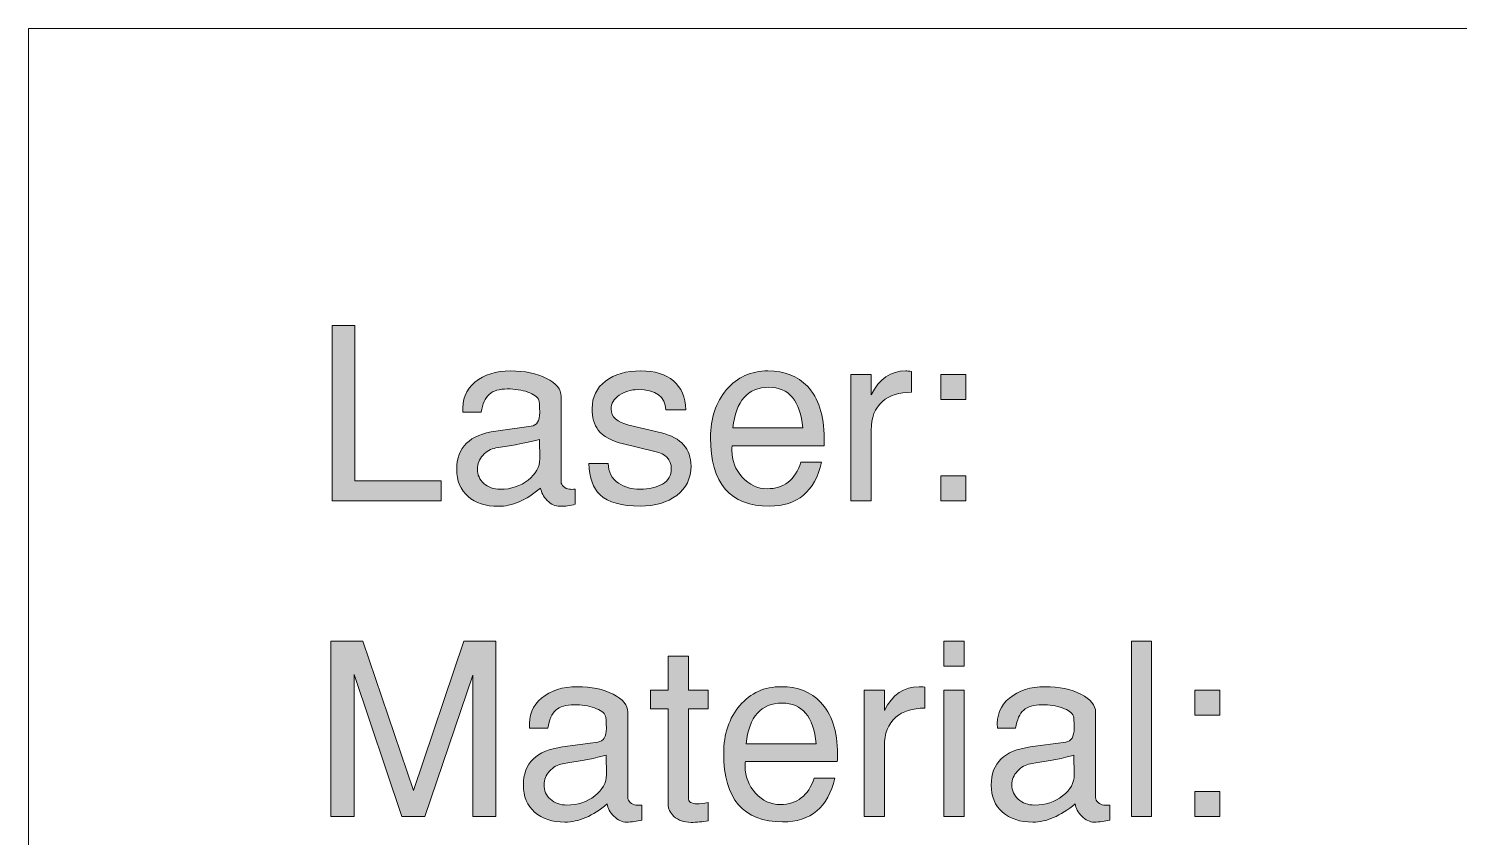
# Model space of a CAD drawing. Header units: inches. Extents: x 0.67 to 3.67, y -4.7 to -0.47.
# Drawn here: x 0.675 to 1.666, y -3.176 to -2.616 of the extents above; entities that cross this region are included whole.
import ezdxf

# ---------------------------------------------------------------- set-up
doc = ezdxf.new("R2010")
doc.units = ezdxf.units.IN
doc.header["$MEASUREMENT"] = 0
doc.layers.add('Layer 1', color=7, linetype='Continuous')

# ---------------------------------------------------------------- blocks, each defined once
blk = doc.blocks.new('block 7')
at = {"layer": 'Layer 1', "color": 7, "lineweight": 5, "true_color": 0xffffff}
blk.add_lwpolyline([(3.47598, -2.61557), (0.67493, -2.61557), (0.67493, -4.69627)], dxfattribs=at)
blk = doc.blocks.new('block 9')
at = {"layer": 'Layer 1', "true_color": 0xed1f24}
h = blk.add_hatch(color=240, dxfattribs=at)
h.dxf.hatch_style = 2
h.paths.add_polyline_path([(0.99871, -3.16151), (0.98271, -3.16151), (0.98271, -3.06351), (0.94955, -3.16151), (0.93355, -3.16151), (0.90038, -3.063), (0.90038, -3.16151), (0.88438, -3.16151), (0.88438, -3.04001), (0.90653, -3.04001), (0.94156, -3.14353), (0.97659, -3.04001), (0.99871, -3.04001)])
h = blk.add_hatch(color=240, dxfattribs=at)
h.dxf.hatch_style = 2
h.paths.add_polyline_path([(1.32305, -3.05735), (1.30905, -3.05735), (1.30905, -3.04001), (1.32305, -3.04001)])
h.paths.add_polyline_path([(1.32305, -3.16151), (1.30905, -3.16151), (1.30905, -3.07402), (1.32305, -3.07402)])
h = blk.add_hatch(color=240, dxfattribs=at)
h.dxf.hatch_style = 2
h.paths.add_polyline_path([(1.45304, -3.16151), (1.43905, -3.16151), (1.43905, -3.04001), (1.45304, -3.04001)])
h = blk.add_hatch(color=240, dxfattribs=at)
h.dxf.hatch_style = 2
edge = h.paths.add_edge_path()
edge.add_spline(control_points=[(1.14588, -3.16435), (1.14177, -3.16512), (1.13777, -3.16551), (1.13388, -3.16551), (1.12899, -3.16551), (1.12505, -3.16412), (1.12205, -3.16134), (1.11938, -3.1589), (1.11805, -3.15607), (1.11805, -3.15285), (1.11805, -3.15285), (1.11805, -3.08685), (1.11805, -3.08685), (1.11805, -3.08685), (1.10588, -3.08685), (1.10588, -3.08685), (1.10588, -3.08685), (1.10588, -3.07402), (1.10588, -3.07402), (1.10588, -3.07402), (1.11805, -3.07402), (1.11805, -3.07402), (1.11805, -3.07402), (1.11805, -3.05035), (1.11805, -3.05035), (1.11805, -3.05035), (1.13205, -3.05035), (1.13205, -3.05035), (1.13205, -3.05035), (1.13205, -3.07402), (1.13205, -3.07402), (1.13205, -3.07402), (1.14588, -3.07402), (1.14588, -3.07402), (1.14588, -3.07402), (1.14588, -3.08685), (1.14588, -3.08685), (1.14588, -3.08685), (1.13205, -3.08685), (1.13205, -3.08685), (1.13205, -3.08685), (1.13205, -3.14851), (1.13205, -3.14851), (1.13205, -3.15129), (1.1341, -3.15268), (1.13821, -3.15268), (1.13988, -3.15268), (1.14244, -3.1524), (1.14588, -3.15185), (1.14588, -3.15185), (1.14588, -3.16435), (1.14588, -3.16435)], knot_values=[0, 0, 0, 0, 1, 1, 1, 2, 2, 2, 3, 3, 3, 4, 4, 4, 5, 5, 5, 6, 6, 6, 7, 7, 7, 8, 8, 8, 9, 9, 9, 10, 10, 10, 11, 11, 11, 12, 12, 12, 13, 13, 13, 14, 14, 14, 15, 15, 15, 16, 16, 16, 17, 17, 17, 17], degree=3, periodic=1)
h = blk.add_hatch(color=240, dxfattribs=at)
h.dxf.hatch_style = 2
edge = h.paths.add_edge_path()
edge.add_spline(control_points=[(1.09988, -3.16389), (1.09644, -3.16486), (1.09283, -3.16534), (1.08905, -3.16534), (1.08605, -3.16534), (1.08318, -3.16398), (1.08046, -3.16126), (1.07774, -3.15854), (1.07621, -3.15568), (1.07588, -3.15268), (1.06577, -3.16113), (1.05599, -3.16534), (1.04655, -3.16534), (1.03777, -3.16534), (1.03077, -3.16306), (1.02555, -3.1585), (1.02032, -3.15394), (1.01771, -3.14764), (1.01771, -3.13963), (1.01771, -3.12448), (1.02675, -3.11569), (1.04481, -3.11324), (1.04481, -3.11324), (1.0694, -3.1099), (1.0694, -3.1099), (1.07328, -3.10934), (1.07522, -3.10617), (1.07522, -3.10038), (1.07522, -3.09548), (1.07505, -3.09264), (1.07472, -3.09186), (1.07372, -3.08953), (1.07114, -3.08763), (1.06699, -3.08618), (1.06283, -3.08474), (1.0581, -3.08401), (1.05279, -3.08401), (1.04725, -3.08401), (1.04306, -3.08526), (1.04024, -3.08776), (1.03741, -3.09026), (1.03556, -3.0944), (1.03467, -3.10018), (1.03467, -3.10018), (1.02205, -3.10018), (1.02205, -3.10018), (1.02127, -3.09151), (1.02405, -3.08457), (1.03038, -3.07935), (1.03672, -3.07412), (1.04494, -3.07151), (1.05505, -3.07151), (1.06483, -3.07151), (1.0731, -3.07324), (1.07988, -3.07668), (1.08666, -3.08013), (1.09005, -3.08429), (1.09005, -3.08918), (1.09005, -3.08918), (1.09005, -3.14834), (1.09005, -3.14834), (1.09005, -3.14957), (1.09063, -3.15068), (1.0918, -3.15168), (1.09296, -3.15268), (1.09427, -3.15329), (1.09572, -3.15351), (1.09682, -3.15363), (1.09821, -3.15363), (1.09988, -3.15351), (1.09988, -3.15351), (1.09988, -3.16389), (1.09988, -3.16389)], knot_values=[0, 0, 0, 0, 1, 1, 1, 2, 2, 2, 3, 3, 3, 4, 4, 4, 5, 5, 5, 6, 6, 6, 7, 7, 7, 8, 8, 8, 9, 9, 9, 10, 10, 10, 11, 11, 11, 12, 12, 12, 13, 13, 13, 14, 14, 14, 15, 15, 15, 16, 16, 16, 17, 17, 17, 18, 18, 18, 19, 19, 19, 20, 20, 20, 21, 21, 21, 22, 22, 22, 23, 23, 23, 24, 24, 24, 24], degree=3, periodic=1)
edge = h.paths.add_edge_path()
edge.add_spline(control_points=[(1.07522, -3.13258), (1.07522, -3.13258), (1.07505, -3.11901), (1.07505, -3.11901), (1.06835, -3.12091), (1.0583, -3.12286), (1.0449, -3.12488), (1.04138, -3.12555), (1.03836, -3.12728), (1.03583, -3.13007), (1.03331, -3.13286), (1.03205, -3.13599), (1.03205, -3.13944), (1.03205, -3.14347), (1.03353, -3.14682), (1.0365, -3.1495), (1.03946, -3.15217), (1.04325, -3.15351), (1.04787, -3.15351), (1.05533, -3.15351), (1.06179, -3.15139), (1.06723, -3.14715), (1.07267, -3.1429), (1.07532, -3.13805), (1.07522, -3.13258)], knot_values=[0, 0, 0, 0, 1, 1, 1, 2, 2, 2, 3, 3, 3, 4, 4, 4, 5, 5, 5, 6, 6, 6, 7, 7, 7, 8, 8, 8, 8], degree=3, periodic=1)
h = blk.add_hatch(color=240, dxfattribs=at)
h.dxf.hatch_style = 2
edge = h.paths.add_edge_path()
edge.add_spline(control_points=[(1.23538, -3.11818), (1.23538, -3.12029), (1.23532, -3.12201), (1.23521, -3.12335), (1.23521, -3.12335), (1.17154, -3.12335), (1.17154, -3.12335), (1.17143, -3.12413), (1.17138, -3.12524), (1.17138, -3.12668), (1.17138, -3.13368), (1.17379, -3.13985), (1.17861, -3.14518), (1.18343, -3.15051), (1.18916, -3.15318), (1.19581, -3.15318), (1.20734, -3.15318), (1.21515, -3.14707), (1.21925, -3.13485), (1.21925, -3.13485), (1.23355, -3.13485), (1.23355, -3.13485), (1.22888, -3.15507), (1.21682, -3.16518), (1.19738, -3.16518), (1.17015, -3.16518), (1.15655, -3.1494), (1.15655, -3.11785), (1.15655, -3.10429), (1.16026, -3.09318), (1.16771, -3.08451), (1.17516, -3.07585), (1.18471, -3.07151), (1.19638, -3.07151), (1.20782, -3.07151), (1.21693, -3.07507), (1.22371, -3.08218), (1.23138, -3.09029), (1.23527, -3.10229), (1.23538, -3.11818)], knot_values=[0, 0, 0, 0, 1, 1, 1, 2, 2, 2, 3, 3, 3, 4, 4, 4, 5, 5, 5, 6, 6, 6, 7, 7, 7, 8, 8, 8, 9, 9, 9, 10, 10, 10, 11, 11, 11, 12, 12, 12, 13, 13, 13, 13], degree=3, periodic=1)
edge = h.paths.add_edge_path()
edge.add_spline(control_points=[(1.22055, -3.11101), (1.21876, -3.09224), (1.2109, -3.08285), (1.19697, -3.08285), (1.18247, -3.08285), (1.17416, -3.09224), (1.17204, -3.11101), (1.17204, -3.11101), (1.22055, -3.11101), (1.22055, -3.11101)], knot_values=[0, 0, 0, 0, 1, 1, 1, 2, 2, 2, 3, 3, 3, 3], degree=3, periodic=1)
h = blk.add_hatch(color=240, dxfattribs=at)
h.dxf.hatch_style = 2
edge = h.paths.add_edge_path()
edge.add_spline(control_points=[(1.29588, -3.08634), (1.28732, -3.08634), (1.2806, -3.08846), (1.27571, -3.09268), (1.27049, -3.09734), (1.26788, -3.10396), (1.26788, -3.11251), (1.26788, -3.11251), (1.26788, -3.16151), (1.26788, -3.16151), (1.26788, -3.16151), (1.25388, -3.16151), (1.25388, -3.16151), (1.25388, -3.16151), (1.25388, -3.07402), (1.25388, -3.07402), (1.25388, -3.07402), (1.26788, -3.07402), (1.26788, -3.07402), (1.26788, -3.07402), (1.26788, -3.08801), (1.26788, -3.08801), (1.27343, -3.07701), (1.28143, -3.07151), (1.29188, -3.07151), (1.29277, -3.07151), (1.2941, -3.07162), (1.29588, -3.07185), (1.29588, -3.07185), (1.29588, -3.08634), (1.29588, -3.08634)], knot_values=[0, 0, 0, 0, 1, 1, 1, 2, 2, 2, 3, 3, 3, 4, 4, 4, 5, 5, 5, 6, 6, 6, 7, 7, 7, 8, 8, 8, 9, 9, 9, 10, 10, 10, 10], degree=3, periodic=1)
h = blk.add_hatch(color=240, dxfattribs=at)
h.dxf.hatch_style = 2
edge = h.paths.add_edge_path()
edge.add_spline(control_points=[(1.42404, -3.16389), (1.42059, -3.16486), (1.41699, -3.16534), (1.41321, -3.16534), (1.4102, -3.16534), (1.40734, -3.16398), (1.40462, -3.16126), (1.4019, -3.15854), (1.40037, -3.15568), (1.40004, -3.15268), (1.38993, -3.16113), (1.38015, -3.16534), (1.37071, -3.16534), (1.36192, -3.16534), (1.35493, -3.16306), (1.3497, -3.1585), (1.34448, -3.15394), (1.34187, -3.14764), (1.34187, -3.13963), (1.34187, -3.12448), (1.3509, -3.11569), (1.36896, -3.11324), (1.36896, -3.11324), (1.39355, -3.1099), (1.39355, -3.1099), (1.39743, -3.10934), (1.39937, -3.10617), (1.39937, -3.10038), (1.39937, -3.09548), (1.3992, -3.09264), (1.39888, -3.09186), (1.39787, -3.08953), (1.3953, -3.08763), (1.39115, -3.08618), (1.38699, -3.08474), (1.38226, -3.08401), (1.37695, -3.08401), (1.37141, -3.08401), (1.36722, -3.08526), (1.3644, -3.08776), (1.36157, -3.09026), (1.35972, -3.0944), (1.35883, -3.10018), (1.35883, -3.10018), (1.3462, -3.10018), (1.3462, -3.10018), (1.34543, -3.09151), (1.34821, -3.08457), (1.35454, -3.07935), (1.36087, -3.07412), (1.36909, -3.07151), (1.3792, -3.07151), (1.38898, -3.07151), (1.39726, -3.07324), (1.40404, -3.07668), (1.41081, -3.08013), (1.4142, -3.08429), (1.4142, -3.08918), (1.4142, -3.08918), (1.4142, -3.14834), (1.4142, -3.14834), (1.4142, -3.14957), (1.41479, -3.15068), (1.41595, -3.15168), (1.41712, -3.15268), (1.41843, -3.15329), (1.41987, -3.15351), (1.42098, -3.15363), (1.42237, -3.15363), (1.42404, -3.15351), (1.42404, -3.15351), (1.42404, -3.16389), (1.42404, -3.16389)], knot_values=[0, 0, 0, 0, 1, 1, 1, 2, 2, 2, 3, 3, 3, 4, 4, 4, 5, 5, 5, 6, 6, 6, 7, 7, 7, 8, 8, 8, 9, 9, 9, 10, 10, 10, 11, 11, 11, 12, 12, 12, 13, 13, 13, 14, 14, 14, 15, 15, 15, 16, 16, 16, 17, 17, 17, 18, 18, 18, 19, 19, 19, 20, 20, 20, 21, 21, 21, 22, 22, 22, 23, 23, 23, 24, 24, 24, 24], degree=3, periodic=1)
edge = h.paths.add_edge_path()
edge.add_spline(control_points=[(1.39937, -3.13258), (1.39937, -3.13258), (1.39921, -3.11901), (1.39921, -3.11901), (1.3925, -3.12091), (1.38245, -3.12286), (1.36906, -3.12488), (1.36554, -3.12555), (1.36252, -3.12728), (1.35999, -3.13007), (1.35747, -3.13286), (1.35621, -3.13599), (1.35621, -3.13944), (1.35621, -3.14347), (1.35769, -3.14682), (1.36066, -3.1495), (1.36362, -3.15217), (1.36741, -3.15351), (1.37202, -3.15351), (1.37949, -3.15351), (1.38595, -3.15139), (1.39138, -3.14715), (1.39682, -3.1429), (1.39948, -3.13805), (1.39937, -3.13258)], knot_values=[0, 0, 0, 0, 1, 1, 1, 2, 2, 2, 3, 3, 3, 4, 4, 4, 5, 5, 5, 6, 6, 6, 7, 7, 7, 8, 8, 8, 8], degree=3, periodic=1)
h = blk.add_hatch(color=240, dxfattribs=at)
h.dxf.hatch_style = 2
h.paths.add_polyline_path([(1.5002, -3.09135), (1.48287, -3.09135), (1.48287, -3.07402), (1.5002, -3.07402)])
h.paths.add_polyline_path([(1.5002, -3.16151), (1.48287, -3.16151), (1.48287, -3.14418), (1.5002, -3.14418)])
at = {"layer": 'Layer 1', "lineweight": 0}
for points in [[(0.99871, -3.16151), (0.98271, -3.16151), (0.98271, -3.06351), (0.94955, -3.16151), (0.93355, -3.16151), (0.90038, -3.063), (0.90038, -3.16151), (0.88438, -3.16151), (0.88438, -3.04001), (0.90653, -3.04001), (0.94156, -3.14353), (0.97659, -3.04001), (0.99871, -3.04001), (0.99871, -3.16151)], [(1.32305, -3.05735), (1.30905, -3.05735), (1.30905, -3.04001), (1.32305, -3.04001), (1.32305, -3.05735)], [(1.45304, -3.16151), (1.43905, -3.16151), (1.43905, -3.04001), (1.45304, -3.04001), (1.45304, -3.16151)], [(1.32305, -3.16151), (1.30905, -3.16151), (1.30905, -3.07402), (1.32305, -3.07402), (1.32305, -3.16151)], [(1.5002, -3.09135), (1.48287, -3.09135), (1.48287, -3.07402), (1.5002, -3.07402), (1.5002, -3.09135)], [(1.5002, -3.16151), (1.48287, -3.16151), (1.48287, -3.14418), (1.5002, -3.14418), (1.5002, -3.16151)]]:
    blk.add_lwpolyline(points, dxfattribs=at)
for points, knots in [([(1.14588, -3.16435), (1.14177, -3.16512), (1.13777, -3.16551), (1.13388, -3.16551), (1.12899, -3.16551), (1.12505, -3.16412), (1.12205, -3.16134), (1.11938, -3.1589), (1.11805, -3.15607), (1.11805, -3.15285), (1.11805, -3.15285), (1.11805, -3.08685), (1.11805, -3.08685), (1.11805, -3.08685), (1.10588, -3.08685), (1.10588, -3.08685), (1.10588, -3.08685), (1.10588, -3.07402), (1.10588, -3.07402), (1.10588, -3.07402), (1.11805, -3.07402), (1.11805, -3.07402), (1.11805, -3.07402), (1.11805, -3.05035), (1.11805, -3.05035), (1.11805, -3.05035), (1.13205, -3.05035), (1.13205, -3.05035), (1.13205, -3.05035), (1.13205, -3.07402), (1.13205, -3.07402), (1.13205, -3.07402), (1.14588, -3.07402), (1.14588, -3.07402), (1.14588, -3.07402), (1.14588, -3.08685), (1.14588, -3.08685), (1.14588, -3.08685), (1.13205, -3.08685), (1.13205, -3.08685), (1.13205, -3.08685), (1.13205, -3.14851), (1.13205, -3.14851), (1.13205, -3.15129), (1.1341, -3.15268), (1.13821, -3.15268), (1.13988, -3.15268), (1.14244, -3.1524), (1.14588, -3.15185), (1.14588, -3.15185), (1.14588, -3.16435), (1.14588, -3.16435)], [0, 0, 0, 0, 1, 1, 1, 2, 2, 2, 3, 3, 3, 4, 4, 4, 5, 5, 5, 6, 6, 6, 7, 7, 7, 8, 8, 8, 9, 9, 9, 10, 10, 10, 11, 11, 11, 12, 12, 12, 13, 13, 13, 14, 14, 14, 15, 15, 15, 16, 16, 16, 17, 17, 17, 17]), ([(1.09988, -3.16389), (1.09644, -3.16486), (1.09283, -3.16534), (1.08905, -3.16534), (1.08605, -3.16534), (1.08318, -3.16398), (1.08046, -3.16126), (1.07774, -3.15854), (1.07621, -3.15568), (1.07588, -3.15268), (1.06577, -3.16113), (1.05599, -3.16534), (1.04655, -3.16534), (1.03777, -3.16534), (1.03077, -3.16306), (1.02555, -3.1585), (1.02032, -3.15394), (1.01771, -3.14764), (1.01771, -3.13963), (1.01771, -3.12448), (1.02675, -3.11569), (1.04481, -3.11324), (1.04481, -3.11324), (1.0694, -3.1099), (1.0694, -3.1099), (1.07328, -3.10934), (1.07522, -3.10617), (1.07522, -3.10038), (1.07522, -3.09548), (1.07505, -3.09264), (1.07472, -3.09186), (1.07372, -3.08953), (1.07114, -3.08763), (1.06699, -3.08618), (1.06283, -3.08474), (1.0581, -3.08401), (1.05279, -3.08401), (1.04725, -3.08401), (1.04306, -3.08526), (1.04024, -3.08776), (1.03741, -3.09026), (1.03556, -3.0944), (1.03467, -3.10018), (1.03467, -3.10018), (1.02205, -3.10018), (1.02205, -3.10018), (1.02127, -3.09151), (1.02405, -3.08457), (1.03038, -3.07935), (1.03672, -3.07412), (1.04494, -3.07151), (1.05505, -3.07151), (1.06483, -3.07151), (1.0731, -3.07324), (1.07988, -3.07668), (1.08666, -3.08013), (1.09005, -3.08429), (1.09005, -3.08918), (1.09005, -3.08918), (1.09005, -3.14834), (1.09005, -3.14834), (1.09005, -3.14957), (1.09063, -3.15068), (1.0918, -3.15168), (1.09296, -3.15268), (1.09427, -3.15329), (1.09572, -3.15351), (1.09682, -3.15363), (1.09821, -3.15363), (1.09988, -3.15351), (1.09988, -3.15351), (1.09988, -3.16389), (1.09988, -3.16389)], [0, 0, 0, 0, 1, 1, 1, 2, 2, 2, 3, 3, 3, 4, 4, 4, 5, 5, 5, 6, 6, 6, 7, 7, 7, 8, 8, 8, 9, 9, 9, 10, 10, 10, 11, 11, 11, 12, 12, 12, 13, 13, 13, 14, 14, 14, 15, 15, 15, 16, 16, 16, 17, 17, 17, 18, 18, 18, 19, 19, 19, 20, 20, 20, 21, 21, 21, 22, 22, 22, 23, 23, 23, 24, 24, 24, 24]), ([(1.23538, -3.11818), (1.23538, -3.12029), (1.23532, -3.12201), (1.23521, -3.12335), (1.23521, -3.12335), (1.17154, -3.12335), (1.17154, -3.12335), (1.17143, -3.12413), (1.17138, -3.12524), (1.17138, -3.12668), (1.17138, -3.13368), (1.17379, -3.13985), (1.17861, -3.14518), (1.18343, -3.15051), (1.18916, -3.15318), (1.19581, -3.15318), (1.20734, -3.15318), (1.21515, -3.14707), (1.21925, -3.13485), (1.21925, -3.13485), (1.23355, -3.13485), (1.23355, -3.13485), (1.22888, -3.15507), (1.21682, -3.16518), (1.19738, -3.16518), (1.17015, -3.16518), (1.15655, -3.1494), (1.15655, -3.11785), (1.15655, -3.10429), (1.16026, -3.09318), (1.16771, -3.08451), (1.17516, -3.07585), (1.18471, -3.07151), (1.19638, -3.07151), (1.20782, -3.07151), (1.21693, -3.07507), (1.22371, -3.08218), (1.23138, -3.09029), (1.23527, -3.10229), (1.23538, -3.11818)], [0, 0, 0, 0, 1, 1, 1, 2, 2, 2, 3, 3, 3, 4, 4, 4, 5, 5, 5, 6, 6, 6, 7, 7, 7, 8, 8, 8, 9, 9, 9, 10, 10, 10, 11, 11, 11, 12, 12, 12, 13, 13, 13, 13]), ([(1.29588, -3.08634), (1.28732, -3.08634), (1.2806, -3.08846), (1.27571, -3.09268), (1.27049, -3.09734), (1.26788, -3.10396), (1.26788, -3.11251), (1.26788, -3.11251), (1.26788, -3.16151), (1.26788, -3.16151), (1.26788, -3.16151), (1.25388, -3.16151), (1.25388, -3.16151), (1.25388, -3.16151), (1.25388, -3.07402), (1.25388, -3.07402), (1.25388, -3.07402), (1.26788, -3.07402), (1.26788, -3.07402), (1.26788, -3.07402), (1.26788, -3.08801), (1.26788, -3.08801), (1.27343, -3.07701), (1.28143, -3.07151), (1.29188, -3.07151), (1.29277, -3.07151), (1.2941, -3.07162), (1.29588, -3.07185), (1.29588, -3.07185), (1.29588, -3.08634), (1.29588, -3.08634)], [0, 0, 0, 0, 1, 1, 1, 2, 2, 2, 3, 3, 3, 4, 4, 4, 5, 5, 5, 6, 6, 6, 7, 7, 7, 8, 8, 8, 9, 9, 9, 10, 10, 10, 10]), ([(1.42404, -3.16389), (1.42059, -3.16486), (1.41699, -3.16534), (1.41321, -3.16534), (1.4102, -3.16534), (1.40734, -3.16398), (1.40462, -3.16126), (1.4019, -3.15854), (1.40037, -3.15568), (1.40004, -3.15268), (1.38993, -3.16113), (1.38015, -3.16534), (1.37071, -3.16534), (1.36192, -3.16534), (1.35493, -3.16306), (1.3497, -3.1585), (1.34448, -3.15394), (1.34187, -3.14764), (1.34187, -3.13963), (1.34187, -3.12448), (1.3509, -3.11569), (1.36896, -3.11324), (1.36896, -3.11324), (1.39355, -3.1099), (1.39355, -3.1099), (1.39743, -3.10934), (1.39937, -3.10617), (1.39937, -3.10038), (1.39937, -3.09548), (1.3992, -3.09264), (1.39888, -3.09186), (1.39787, -3.08953), (1.3953, -3.08763), (1.39115, -3.08618), (1.38699, -3.08474), (1.38226, -3.08401), (1.37695, -3.08401), (1.37141, -3.08401), (1.36722, -3.08526), (1.3644, -3.08776), (1.36157, -3.09026), (1.35972, -3.0944), (1.35883, -3.10018), (1.35883, -3.10018), (1.3462, -3.10018), (1.3462, -3.10018), (1.34543, -3.09151), (1.34821, -3.08457), (1.35454, -3.07935), (1.36087, -3.07412), (1.36909, -3.07151), (1.3792, -3.07151), (1.38898, -3.07151), (1.39726, -3.07324), (1.40404, -3.07668), (1.41081, -3.08013), (1.4142, -3.08429), (1.4142, -3.08918), (1.4142, -3.08918), (1.4142, -3.14834), (1.4142, -3.14834), (1.4142, -3.14957), (1.41479, -3.15068), (1.41595, -3.15168), (1.41712, -3.15268), (1.41843, -3.15329), (1.41987, -3.15351), (1.42098, -3.15363), (1.42237, -3.15363), (1.42404, -3.15351), (1.42404, -3.15351), (1.42404, -3.16389), (1.42404, -3.16389)], [0, 0, 0, 0, 1, 1, 1, 2, 2, 2, 3, 3, 3, 4, 4, 4, 5, 5, 5, 6, 6, 6, 7, 7, 7, 8, 8, 8, 9, 9, 9, 10, 10, 10, 11, 11, 11, 12, 12, 12, 13, 13, 13, 14, 14, 14, 15, 15, 15, 16, 16, 16, 17, 17, 17, 18, 18, 18, 19, 19, 19, 20, 20, 20, 21, 21, 21, 22, 22, 22, 23, 23, 23, 24, 24, 24, 24]), ([(1.22055, -3.11101), (1.21876, -3.09224), (1.2109, -3.08285), (1.19697, -3.08285), (1.18247, -3.08285), (1.17416, -3.09224), (1.17204, -3.11101), (1.17204, -3.11101), (1.22055, -3.11101), (1.22055, -3.11101)], [0, 0, 0, 0, 1, 1, 1, 2, 2, 2, 3, 3, 3, 3]), ([(1.07522, -3.13258), (1.07522, -3.13258), (1.07505, -3.11901), (1.07505, -3.11901), (1.06835, -3.12091), (1.0583, -3.12286), (1.0449, -3.12488), (1.04138, -3.12555), (1.03836, -3.12728), (1.03583, -3.13007), (1.03331, -3.13286), (1.03205, -3.13599), (1.03205, -3.13944), (1.03205, -3.14347), (1.03353, -3.14682), (1.0365, -3.1495), (1.03946, -3.15217), (1.04325, -3.15351), (1.04787, -3.15351), (1.05533, -3.15351), (1.06179, -3.15139), (1.06723, -3.14715), (1.07267, -3.1429), (1.07532, -3.13805), (1.07522, -3.13258)], [0, 0, 0, 0, 1, 1, 1, 2, 2, 2, 3, 3, 3, 4, 4, 4, 5, 5, 5, 6, 6, 6, 7, 7, 7, 8, 8, 8, 8]), ([(1.39937, -3.13258), (1.39937, -3.13258), (1.39921, -3.11901), (1.39921, -3.11901), (1.3925, -3.12091), (1.38245, -3.12286), (1.36906, -3.12488), (1.36554, -3.12555), (1.36252, -3.12728), (1.35999, -3.13007), (1.35747, -3.13286), (1.35621, -3.13599), (1.35621, -3.13944), (1.35621, -3.14347), (1.35769, -3.14682), (1.36066, -3.1495), (1.36362, -3.15217), (1.36741, -3.15351), (1.37202, -3.15351), (1.37949, -3.15351), (1.38595, -3.15139), (1.39138, -3.14715), (1.39682, -3.1429), (1.39948, -3.13805), (1.39937, -3.13258)], [0, 0, 0, 0, 1, 1, 1, 2, 2, 2, 3, 3, 3, 4, 4, 4, 5, 5, 5, 6, 6, 6, 7, 7, 7, 8, 8, 8, 8])]:
    blk.add_open_spline(points, degree=3, knots=knots, dxfattribs=at)
blk = doc.blocks.new('block 13')
at = {"layer": 'Layer 1', "true_color": 0xed1f24}
h = blk.add_hatch(color=240, dxfattribs=at)
h.dxf.hatch_style = 2
h.paths.add_polyline_path([(0.96071, -2.94271), (0.88521, -2.94271), (0.88521, -2.82121), (0.90088, -2.82121), (0.90088, -2.92887), (0.96071, -2.92887)])
h = blk.add_hatch(color=240, dxfattribs=at)
h.dxf.hatch_style = 2
edge = h.paths.add_edge_path()
edge.add_spline(control_points=[(1.05371, -2.94508), (1.05027, -2.94605), (1.04666, -2.94654), (1.04288, -2.94654), (1.03988, -2.94654), (1.03701, -2.94518), (1.03429, -2.94246), (1.03157, -2.93974), (1.03004, -2.93688), (1.02971, -2.93387), (1.0196, -2.94232), (1.00982, -2.94654), (1.00038, -2.94654), (0.9916, -2.94654), (0.9846, -2.94425), (0.97938, -2.9397), (0.97416, -2.93513), (0.97154, -2.92884), (0.97154, -2.92082), (0.97154, -2.90568), (0.98058, -2.89688), (0.99864, -2.89444), (0.99864, -2.89444), (1.02323, -2.89109), (1.02323, -2.89109), (1.02711, -2.89054), (1.02905, -2.88737), (1.02905, -2.88158), (1.02905, -2.87668), (1.02888, -2.87384), (1.02855, -2.87306), (1.02755, -2.87072), (1.02497, -2.86883), (1.02082, -2.86738), (1.01666, -2.86593), (1.01193, -2.86521), (1.00662, -2.86521), (1.00108, -2.86521), (0.99689, -2.86646), (0.99407, -2.86896), (0.99124, -2.87146), (0.98939, -2.8756), (0.98851, -2.88137), (0.98851, -2.88137), (0.97588, -2.88137), (0.97588, -2.88137), (0.9751, -2.87271), (0.97788, -2.86576), (0.98421, -2.86054), (0.99055, -2.85532), (0.99877, -2.85271), (1.00888, -2.85271), (1.01866, -2.85271), (1.02693, -2.85443), (1.03371, -2.85788), (1.04049, -2.86132), (1.04388, -2.86549), (1.04388, -2.87037), (1.04388, -2.87037), (1.04388, -2.92954), (1.04388, -2.92954), (1.04388, -2.93077), (1.04446, -2.93188), (1.04563, -2.93287), (1.04679, -2.93387), (1.0481, -2.93449), (1.04955, -2.93471), (1.05065, -2.93482), (1.05204, -2.93482), (1.05371, -2.93471), (1.05371, -2.93471), (1.05371, -2.94508), (1.05371, -2.94508)], knot_values=[0, 0, 0, 0, 1, 1, 1, 2, 2, 2, 3, 3, 3, 4, 4, 4, 5, 5, 5, 6, 6, 6, 7, 7, 7, 8, 8, 8, 9, 9, 9, 10, 10, 10, 11, 11, 11, 12, 12, 12, 13, 13, 13, 14, 14, 14, 15, 15, 15, 16, 16, 16, 17, 17, 17, 18, 18, 18, 19, 19, 19, 20, 20, 20, 21, 21, 21, 22, 22, 22, 23, 23, 23, 24, 24, 24, 24], degree=3, periodic=1)
edge = h.paths.add_edge_path()
edge.add_spline(control_points=[(1.02905, -2.91377), (1.02905, -2.91377), (1.02888, -2.90021), (1.02888, -2.90021), (1.02218, -2.90211), (1.01213, -2.90406), (0.99873, -2.90607), (0.99521, -2.90675), (0.99219, -2.90847), (0.98966, -2.91126), (0.98714, -2.91406), (0.98588, -2.91718), (0.98588, -2.92064), (0.98588, -2.92466), (0.98736, -2.92801), (0.99033, -2.93069), (0.99329, -2.93337), (0.99708, -2.93471), (1.0017, -2.93471), (1.00916, -2.93471), (1.01562, -2.93259), (1.02106, -2.92834), (1.0265, -2.9241), (1.02915, -2.91924), (1.02905, -2.91377)], knot_values=[0, 0, 0, 0, 1, 1, 1, 2, 2, 2, 3, 3, 3, 4, 4, 4, 5, 5, 5, 6, 6, 6, 7, 7, 7, 8, 8, 8, 8], degree=3, periodic=1)
h = blk.add_hatch(color=240, dxfattribs=at)
h.dxf.hatch_style = 2
edge = h.paths.add_edge_path()
edge.add_spline(control_points=[(1.13388, -2.91871), (1.13388, -2.92727), (1.13057, -2.93401), (1.12396, -2.93896), (1.11735, -2.9439), (1.10893, -2.94638), (1.09871, -2.94638), (1.08571, -2.94638), (1.07643, -2.94377), (1.07088, -2.93854), (1.0661, -2.9341), (1.06348, -2.92687), (1.06304, -2.91688), (1.06304, -2.91688), (1.07654, -2.91688), (1.07654, -2.91688), (1.07654, -2.92276), (1.07893, -2.92732), (1.08371, -2.93054), (1.08782, -2.93332), (1.09277, -2.93471), (1.09854, -2.93471), (1.10488, -2.93471), (1.11007, -2.93351), (1.11413, -2.93112), (1.11818, -2.92872), (1.12021, -2.92518), (1.12021, -2.92051), (1.12021, -2.91427), (1.11643, -2.91026), (1.10889, -2.90847), (1.10889, -2.90847), (1.08705, -2.90334), (1.08705, -2.90334), (1.07882, -2.90135), (1.07299, -2.89813), (1.06955, -2.89368), (1.06677, -2.89002), (1.06538, -2.88502), (1.06538, -2.8787), (1.06538, -2.87081), (1.06846, -2.86451), (1.07463, -2.85979), (1.0808, -2.85507), (1.08899, -2.85271), (1.09921, -2.85271), (1.10876, -2.85271), (1.11627, -2.85501), (1.12171, -2.85963), (1.12715, -2.86424), (1.12998, -2.87093), (1.13021, -2.87971), (1.13021, -2.87971), (1.11637, -2.87971), (1.11637, -2.87971), (1.11604, -2.87037), (1.10954, -2.86571), (1.09688, -2.86571), (1.09221, -2.86571), (1.08799, -2.86698), (1.08421, -2.86954), (1.08043, -2.8721), (1.07855, -2.87532), (1.07855, -2.87921), (1.07855, -2.88454), (1.08266, -2.88821), (1.09087, -2.89021), (1.09087, -2.89021), (1.11355, -2.89571), (1.11355, -2.89571), (1.1271, -2.89904), (1.13388, -2.90671), (1.13388, -2.91871)], knot_values=[0, 0, 0, 0, 1, 1, 1, 2, 2, 2, 3, 3, 3, 4, 4, 4, 5, 5, 5, 6, 6, 6, 7, 7, 7, 8, 8, 8, 9, 9, 9, 10, 10, 10, 11, 11, 11, 12, 12, 12, 13, 13, 13, 14, 14, 14, 15, 15, 15, 16, 16, 16, 17, 17, 17, 18, 18, 18, 19, 19, 19, 20, 20, 20, 21, 21, 21, 22, 22, 22, 23, 23, 23, 24, 24, 24, 24], degree=3, periodic=1)
h = blk.add_hatch(color=240, dxfattribs=at)
h.dxf.hatch_style = 2
edge = h.paths.add_edge_path()
edge.add_spline(control_points=[(1.22621, -2.89937), (1.22621, -2.90149), (1.22616, -2.90321), (1.22604, -2.90454), (1.22604, -2.90454), (1.16237, -2.90454), (1.16237, -2.90454), (1.16227, -2.90532), (1.16221, -2.90643), (1.16221, -2.90788), (1.16221, -2.91488), (1.16462, -2.92104), (1.16944, -2.92638), (1.17426, -2.93171), (1.17999, -2.93437), (1.18665, -2.93437), (1.19817, -2.93437), (1.20598, -2.92826), (1.21008, -2.91604), (1.21008, -2.91604), (1.22438, -2.91604), (1.22438, -2.91604), (1.21971, -2.93627), (1.20766, -2.94638), (1.18821, -2.94638), (1.16098, -2.94638), (1.14738, -2.9306), (1.14738, -2.89904), (1.14738, -2.88548), (1.1511, -2.87438), (1.15854, -2.86571), (1.16599, -2.85704), (1.17554, -2.85271), (1.18721, -2.85271), (1.19866, -2.85271), (1.20776, -2.85627), (1.21455, -2.86338), (1.22221, -2.87149), (1.2261, -2.88348), (1.22621, -2.89937)], knot_values=[0, 0, 0, 0, 1, 1, 1, 2, 2, 2, 3, 3, 3, 4, 4, 4, 5, 5, 5, 6, 6, 6, 7, 7, 7, 8, 8, 8, 9, 9, 9, 10, 10, 10, 11, 11, 11, 12, 12, 12, 13, 13, 13, 13], degree=3, periodic=1)
edge = h.paths.add_edge_path()
edge.add_spline(control_points=[(1.21138, -2.89221), (1.20959, -2.87343), (1.20173, -2.86404), (1.1878, -2.86404), (1.1733, -2.86404), (1.16499, -2.87343), (1.16288, -2.89221), (1.16288, -2.89221), (1.21138, -2.89221), (1.21138, -2.89221)], knot_values=[0, 0, 0, 0, 1, 1, 1, 2, 2, 2, 3, 3, 3, 3], degree=3, periodic=1)
h = blk.add_hatch(color=240, dxfattribs=at)
h.dxf.hatch_style = 2
edge = h.paths.add_edge_path()
edge.add_spline(control_points=[(1.28672, -2.86754), (1.27816, -2.86754), (1.27144, -2.86966), (1.26655, -2.87387), (1.26133, -2.87854), (1.25871, -2.88515), (1.25871, -2.89371), (1.25871, -2.89371), (1.25871, -2.94271), (1.25871, -2.94271), (1.25871, -2.94271), (1.24472, -2.94271), (1.24472, -2.94271), (1.24472, -2.94271), (1.24472, -2.85521), (1.24472, -2.85521), (1.24472, -2.85521), (1.25871, -2.85521), (1.25871, -2.85521), (1.25871, -2.85521), (1.25871, -2.86921), (1.25871, -2.86921), (1.26427, -2.85821), (1.27227, -2.85271), (1.28271, -2.85271), (1.2836, -2.85271), (1.28494, -2.85282), (1.28672, -2.85304), (1.28672, -2.85304), (1.28672, -2.86754), (1.28672, -2.86754)], knot_values=[0, 0, 0, 0, 1, 1, 1, 2, 2, 2, 3, 3, 3, 4, 4, 4, 5, 5, 5, 6, 6, 6, 7, 7, 7, 8, 8, 8, 9, 9, 9, 10, 10, 10, 10], degree=3, periodic=1)
h = blk.add_hatch(color=240, dxfattribs=at)
h.dxf.hatch_style = 2
h.paths.add_polyline_path([(1.32437, -2.87255), (1.30704, -2.87255), (1.30704, -2.85521), (1.32437, -2.85521)])
h.paths.add_polyline_path([(1.32437, -2.94271), (1.30704, -2.94271), (1.30704, -2.92537), (1.32437, -2.92537)])
at = {"layer": 'Layer 1', "lineweight": 0}
for points in [[(0.96071, -2.94271), (0.88521, -2.94271), (0.88521, -2.82121), (0.90088, -2.82121), (0.90088, -2.92887), (0.96071, -2.92887), (0.96071, -2.94271)], [(1.32437, -2.87255), (1.30704, -2.87255), (1.30704, -2.85521), (1.32437, -2.85521), (1.32437, -2.87255)], [(1.32437, -2.94271), (1.30704, -2.94271), (1.30704, -2.92537), (1.32437, -2.92537), (1.32437, -2.94271)]]:
    blk.add_lwpolyline(points, dxfattribs=at)
for points, knots in [([(1.05371, -2.94508), (1.05027, -2.94605), (1.04666, -2.94654), (1.04288, -2.94654), (1.03988, -2.94654), (1.03701, -2.94518), (1.03429, -2.94246), (1.03157, -2.93974), (1.03004, -2.93688), (1.02971, -2.93387), (1.0196, -2.94232), (1.00982, -2.94654), (1.00038, -2.94654), (0.9916, -2.94654), (0.9846, -2.94425), (0.97938, -2.9397), (0.97416, -2.93513), (0.97154, -2.92884), (0.97154, -2.92082), (0.97154, -2.90568), (0.98058, -2.89688), (0.99864, -2.89444), (0.99864, -2.89444), (1.02323, -2.89109), (1.02323, -2.89109), (1.02711, -2.89054), (1.02905, -2.88737), (1.02905, -2.88158), (1.02905, -2.87668), (1.02888, -2.87384), (1.02855, -2.87306), (1.02755, -2.87072), (1.02497, -2.86883), (1.02082, -2.86738), (1.01666, -2.86593), (1.01193, -2.86521), (1.00662, -2.86521), (1.00108, -2.86521), (0.99689, -2.86646), (0.99407, -2.86896), (0.99124, -2.87146), (0.98939, -2.8756), (0.98851, -2.88137), (0.98851, -2.88137), (0.97588, -2.88137), (0.97588, -2.88137), (0.9751, -2.87271), (0.97788, -2.86576), (0.98421, -2.86054), (0.99055, -2.85532), (0.99877, -2.85271), (1.00888, -2.85271), (1.01866, -2.85271), (1.02693, -2.85443), (1.03371, -2.85788), (1.04049, -2.86132), (1.04388, -2.86549), (1.04388, -2.87037), (1.04388, -2.87037), (1.04388, -2.92954), (1.04388, -2.92954), (1.04388, -2.93077), (1.04446, -2.93188), (1.04563, -2.93287), (1.04679, -2.93387), (1.0481, -2.93449), (1.04955, -2.93471), (1.05065, -2.93482), (1.05204, -2.93482), (1.05371, -2.93471), (1.05371, -2.93471), (1.05371, -2.94508), (1.05371, -2.94508)], [0, 0, 0, 0, 1, 1, 1, 2, 2, 2, 3, 3, 3, 4, 4, 4, 5, 5, 5, 6, 6, 6, 7, 7, 7, 8, 8, 8, 9, 9, 9, 10, 10, 10, 11, 11, 11, 12, 12, 12, 13, 13, 13, 14, 14, 14, 15, 15, 15, 16, 16, 16, 17, 17, 17, 18, 18, 18, 19, 19, 19, 20, 20, 20, 21, 21, 21, 22, 22, 22, 23, 23, 23, 24, 24, 24, 24]), ([(1.13388, -2.91871), (1.13388, -2.92727), (1.13057, -2.93401), (1.12396, -2.93896), (1.11735, -2.9439), (1.10893, -2.94638), (1.09871, -2.94638), (1.08571, -2.94638), (1.07643, -2.94377), (1.07088, -2.93854), (1.0661, -2.9341), (1.06348, -2.92687), (1.06304, -2.91688), (1.06304, -2.91688), (1.07654, -2.91688), (1.07654, -2.91688), (1.07654, -2.92276), (1.07893, -2.92732), (1.08371, -2.93054), (1.08782, -2.93332), (1.09277, -2.93471), (1.09854, -2.93471), (1.10488, -2.93471), (1.11007, -2.93351), (1.11413, -2.93112), (1.11818, -2.92872), (1.12021, -2.92518), (1.12021, -2.92051), (1.12021, -2.91427), (1.11643, -2.91026), (1.10889, -2.90847), (1.10889, -2.90847), (1.08705, -2.90334), (1.08705, -2.90334), (1.07882, -2.90135), (1.07299, -2.89813), (1.06955, -2.89368), (1.06677, -2.89002), (1.06538, -2.88502), (1.06538, -2.8787), (1.06538, -2.87081), (1.06846, -2.86451), (1.07463, -2.85979), (1.0808, -2.85507), (1.08899, -2.85271), (1.09921, -2.85271), (1.10876, -2.85271), (1.11627, -2.85501), (1.12171, -2.85963), (1.12715, -2.86424), (1.12998, -2.87093), (1.13021, -2.87971), (1.13021, -2.87971), (1.11637, -2.87971), (1.11637, -2.87971), (1.11604, -2.87037), (1.10954, -2.86571), (1.09688, -2.86571), (1.09221, -2.86571), (1.08799, -2.86698), (1.08421, -2.86954), (1.08043, -2.8721), (1.07855, -2.87532), (1.07855, -2.87921), (1.07855, -2.88454), (1.08266, -2.88821), (1.09087, -2.89021), (1.09087, -2.89021), (1.11355, -2.89571), (1.11355, -2.89571), (1.1271, -2.89904), (1.13388, -2.90671), (1.13388, -2.91871)], [0, 0, 0, 0, 1, 1, 1, 2, 2, 2, 3, 3, 3, 4, 4, 4, 5, 5, 5, 6, 6, 6, 7, 7, 7, 8, 8, 8, 9, 9, 9, 10, 10, 10, 11, 11, 11, 12, 12, 12, 13, 13, 13, 14, 14, 14, 15, 15, 15, 16, 16, 16, 17, 17, 17, 18, 18, 18, 19, 19, 19, 20, 20, 20, 21, 21, 21, 22, 22, 22, 23, 23, 23, 24, 24, 24, 24]), ([(1.22621, -2.89937), (1.22621, -2.90149), (1.22616, -2.90321), (1.22604, -2.90454), (1.22604, -2.90454), (1.16237, -2.90454), (1.16237, -2.90454), (1.16227, -2.90532), (1.16221, -2.90643), (1.16221, -2.90788), (1.16221, -2.91488), (1.16462, -2.92104), (1.16944, -2.92638), (1.17426, -2.93171), (1.17999, -2.93437), (1.18665, -2.93437), (1.19817, -2.93437), (1.20598, -2.92826), (1.21008, -2.91604), (1.21008, -2.91604), (1.22438, -2.91604), (1.22438, -2.91604), (1.21971, -2.93627), (1.20766, -2.94638), (1.18821, -2.94638), (1.16098, -2.94638), (1.14738, -2.9306), (1.14738, -2.89904), (1.14738, -2.88548), (1.1511, -2.87438), (1.15854, -2.86571), (1.16599, -2.85704), (1.17554, -2.85271), (1.18721, -2.85271), (1.19866, -2.85271), (1.20776, -2.85627), (1.21455, -2.86338), (1.22221, -2.87149), (1.2261, -2.88348), (1.22621, -2.89937)], [0, 0, 0, 0, 1, 1, 1, 2, 2, 2, 3, 3, 3, 4, 4, 4, 5, 5, 5, 6, 6, 6, 7, 7, 7, 8, 8, 8, 9, 9, 9, 10, 10, 10, 11, 11, 11, 12, 12, 12, 13, 13, 13, 13]), ([(1.28672, -2.86754), (1.27816, -2.86754), (1.27144, -2.86966), (1.26655, -2.87387), (1.26133, -2.87854), (1.25871, -2.88515), (1.25871, -2.89371), (1.25871, -2.89371), (1.25871, -2.94271), (1.25871, -2.94271), (1.25871, -2.94271), (1.24472, -2.94271), (1.24472, -2.94271), (1.24472, -2.94271), (1.24472, -2.85521), (1.24472, -2.85521), (1.24472, -2.85521), (1.25871, -2.85521), (1.25871, -2.85521), (1.25871, -2.85521), (1.25871, -2.86921), (1.25871, -2.86921), (1.26427, -2.85821), (1.27227, -2.85271), (1.28271, -2.85271), (1.2836, -2.85271), (1.28494, -2.85282), (1.28672, -2.85304), (1.28672, -2.85304), (1.28672, -2.86754), (1.28672, -2.86754)], [0, 0, 0, 0, 1, 1, 1, 2, 2, 2, 3, 3, 3, 4, 4, 4, 5, 5, 5, 6, 6, 6, 7, 7, 7, 8, 8, 8, 9, 9, 9, 10, 10, 10, 10]), ([(1.21138, -2.89221), (1.20959, -2.87343), (1.20173, -2.86404), (1.1878, -2.86404), (1.1733, -2.86404), (1.16499, -2.87343), (1.16288, -2.89221), (1.16288, -2.89221), (1.21138, -2.89221), (1.21138, -2.89221)], [0, 0, 0, 0, 1, 1, 1, 2, 2, 2, 3, 3, 3, 3]), ([(1.02905, -2.91377), (1.02905, -2.91377), (1.02888, -2.90021), (1.02888, -2.90021), (1.02218, -2.90211), (1.01213, -2.90406), (0.99873, -2.90607), (0.99521, -2.90675), (0.99219, -2.90847), (0.98966, -2.91126), (0.98714, -2.91406), (0.98588, -2.91718), (0.98588, -2.92064), (0.98588, -2.92466), (0.98736, -2.92801), (0.99033, -2.93069), (0.99329, -2.93337), (0.99708, -2.93471), (1.0017, -2.93471), (1.00916, -2.93471), (1.01562, -2.93259), (1.02106, -2.92834), (1.0265, -2.9241), (1.02915, -2.91924), (1.02905, -2.91377)], [0, 0, 0, 0, 1, 1, 1, 2, 2, 2, 3, 3, 3, 4, 4, 4, 5, 5, 5, 6, 6, 6, 7, 7, 7, 8, 8, 8, 8])]:
    blk.add_open_spline(points, degree=3, knots=knots, dxfattribs=at)
blk = doc.blocks.new('block 8')
at = {"layer": 'Layer 1'}
for name in ['block 13', 'block 9']:
    blk.add_blockref(name, (0, 0), dxfattribs=at)
blk = doc.blocks.new('block 6')
at = {"layer": 'Layer 1'}
for name in ['block 7', 'block 8']:
    blk.add_blockref(name, (0, 0), dxfattribs=at)

msp = doc.modelspace()

# ---------------------------------------------------------------- block references
at = {"layer": 'Layer 1'}
msp.add_blockref('block 6', (0, 0), dxfattribs=at)

doc.saveas('drawing.dxf')
